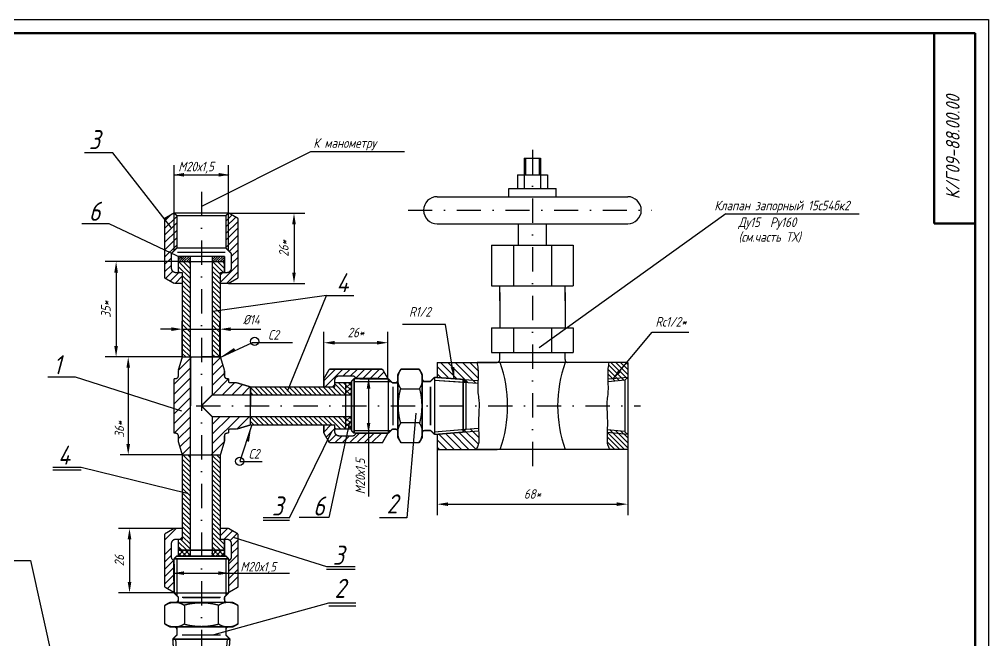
# Model space of a CAD drawing. Header units: inches. Extents: x 1065 to 7392, y 1020 to 3127.
# Drawn here: x 5587.4 to 5943.5, y 2898.3 to 3126.5 of the extents above; entities that cross this region are included whole.
import ezdxf
from ezdxf.enums import TextEntityAlignment as Align

# ---------------------------------------------------------------- set-up
doc = ezdxf.new("R2010")
doc.units = ezdxf.units.IN
doc.header["$LTSCALE"] = 0.7
doc.header["$MEASUREMENT"] = 0
doc.linetypes.add('DASHDOT', pattern=[25.4, 12.7, -6.35, 0, -6.35])
doc.styles.add('ROMANC', font='romanc', dxfattribs={"width": 0.8, "oblique": 15, "height": 3.5})
doc.styles.get("Standard").update_dxf_attribs({"font": 'romand.shx', "width": 0.8, "oblique": 15, "height": 3.5})
doc.dimstyles.get("Standard").update_dxf_attribs({"dimtxt": 3.5, "dimasz": 4, "dimexe": 4, "dimexo": 0, "dimgap": 2, "dimtad": 1, "dimdec": 0, "dimdsep": 46, "dimtxsty": 'Standard', "dimcen": 0.09, "dimadec": 0, "dimazin": 0, "dimtfac": 1, "dimtdec": 0, "dimtmove": 0, "dimatfit": 3, "dimfxl": 0, "dimtolj": 1, "dimtzin": 0, "dimlwd": 25, "dimlwe": 25, "dimarcsym": 0})

# ---------------------------------------------------------------- blocks, each defined once
blk = doc.blocks.new('*X140')
at = {"color": 0}
for p, q in [((659.41, 734.85), (661.46, 736.89)), ((659.41, 736.65), (659.66, 736.89)), ((661.53, 734), (659.41, 736.12)), ((659.41, 733.05), (661.53, 735.17)), ((661.35, 732.39), (659.41, 734.32)), ((661.53, 735.79), (660.44, 736.89)), ((659.55, 732.39), (659.41, 732.52)), ((660.55, 732.39), (661.53, 733.38))]:
    blk.add_line(p, q, dxfattribs=at)
blk = doc.blocks.new('*D271')
at = {"color": 0, "lineweight": 25}
for p, q in [((5664.53, 3055.31), (5692.32, 3055.31)), ((5688.32, 3051.31), (5688.32, 3033.54)), ((5664.28, 3029.54), (5692.32, 3029.54))]:
    blk.add_line(p, q, dxfattribs=at)
for points in [[(5687.65, 3051.31), (5688.98, 3051.31), (5688.32, 3055.31)], [(5687.65, 3033.54), (5688.98, 3033.54), (5688.32, 3029.54)]]:
    blk.add_solid(points, dxfattribs=at)
at = {"layer": 'DEFPOINTS', "color": 0, "lineweight": 25}
for p in [(5664.53, 3055.31), (5664.28, 3029.54), (5688.32, 3029.54)]:
    blk.add_point(p, dxfattribs=at)
at = {"color": 0, "lineweight": 25, "insert": (5684.57, 3042.42), "char_height": 3.5, "attachment_point": 5, "rotation": 90}
blk.add_mtext('\\A1;26*', dxfattribs=at)
blk = doc.blocks.new('*D272')
at = {"color": 0, "lineweight": 25}
for p, q in [((5645.78, 3037.54), (5618.95, 3037.54)), ((5622.95, 3033.54), (5622.95, 3006.54)), ((5647.28, 3002.54), (5618.95, 3002.54))]:
    blk.add_line(p, q, dxfattribs=at)
for points in [[(5622.28, 3033.54), (5623.61, 3033.54), (5622.95, 3037.54)], [(5622.28, 3006.54), (5623.61, 3006.54), (5622.95, 3002.54)]]:
    blk.add_solid(points, dxfattribs=at)
at = {"layer": 'DEFPOINTS', "color": 0, "lineweight": 25}
for p in [(5645.78, 3037.54), (5622.95, 3002.54), (5647.28, 3002.54)]:
    blk.add_point(p, dxfattribs=at)
at = {"color": 0, "lineweight": 25, "insert": (5619.2, 3020.04), "char_height": 3.5, "attachment_point": 5, "rotation": 90}
blk.add_mtext('\\A1;35*', dxfattribs=at)
blk = doc.blocks.new('*D290')
at = {"color": 0, "lineweight": 25}
for p, q in [((5699.28, 2993.77), (5699.28, 3011.75)), ((5722.83, 2994.54), (5722.83, 3011.75)), ((5703.28, 3007.75), (5718.83, 3007.75))]:
    blk.add_line(p, q, dxfattribs=at)
for points in [[(5703.28, 3008.42), (5703.28, 3007.08), (5699.28, 3007.75)], [(5718.83, 3008.42), (5718.83, 3007.08), (5722.83, 3007.75)]]:
    blk.add_solid(points, dxfattribs=at)
at = {"layer": 'DEFPOINTS', "color": 0, "lineweight": 25}
for p in [(5722.83, 3007.75), (5699.28, 2993.77), (5722.83, 2994.54)]:
    blk.add_point(p, dxfattribs=at)
at = {"color": 0, "lineweight": 25, "insert": (5711.06, 3011.5), "char_height": 3.5, "attachment_point": 5}
blk.add_mtext('\\A1;26*', dxfattribs=at)
blk = doc.blocks.new('*D291')
at = {"color": 0, "lineweight": 25}
for p, q in [((5740.93, 2968.54), (5740.93, 2944.44)), ((5810.93, 2968.54), (5810.93, 2944.44)), ((5744.93, 2948.44), (5806.93, 2948.44))]:
    blk.add_line(p, q, dxfattribs=at)
for points in [[(5744.93, 2949.1), (5744.93, 2947.77), (5740.93, 2948.44)], [(5806.93, 2949.1), (5806.93, 2947.77), (5810.93, 2948.44)]]:
    blk.add_solid(points, dxfattribs=at)
at = {"layer": 'DEFPOINTS', "color": 0, "lineweight": 25}
for p in [(5740.93, 2968.54), (5810.93, 2968.54), (5810.93, 2948.44)]:
    blk.add_point(p, dxfattribs=at)
at = {"color": 0, "lineweight": 25, "insert": (5775.93, 2952.19), "char_height": 3.5, "attachment_point": 5}
blk.add_mtext('\\A1;68*', dxfattribs=at)
blk = doc.blocks.new('*D293')
at = {"color": 0, "lineweight": 25}
for p, q in [((5644.28, 2939.54), (5623.88, 2939.54)), ((5627.88, 2935.54), (5627.88, 2919.85)), ((5644.28, 2915.85), (5623.88, 2915.85))]:
    blk.add_line(p, q, dxfattribs=at)
for points in [[(5627.21, 2935.54), (5628.55, 2935.54), (5627.88, 2939.54)], [(5627.21, 2919.85), (5628.55, 2919.85), (5627.88, 2915.85)]]:
    blk.add_solid(points, dxfattribs=at)
at = {"layer": 'DEFPOINTS', "color": 0, "lineweight": 25}
for p in [(5644.28, 2939.54), (5627.88, 2915.85), (5644.28, 2915.85)]:
    blk.add_point(p, dxfattribs=at)
at = {"color": 0, "lineweight": 25, "insert": (5624.13, 2927.69), "char_height": 3.5, "attachment_point": 5, "rotation": 90}
blk.add_mtext('\\A1;26', dxfattribs=at)

msp = doc.modelspace()

# ---------------------------------------------------------------- hatches: boundary and pattern name
at = {"lineweight": 25}
h = msp.add_hatch(dxfattribs=at)
h.set_pattern_fill('ANSI31', color=256, scale=5, style=0)
h.set_pattern_definition([(45, (3974.8758, 2140.5866), (-0.44194174, 0.44194174), [])])
h.paths.add_polyline_path([(5650.28, 3039.54), (5645.78, 3039.54), (5645.78, 3037.54), (5650.28, 3037.54)])
h.paths.add_polyline_path([(5662.78, 3039.54), (5658.28, 3039.54), (5658.28, 3037.54), (5662.78, 3037.54)])
h = msp.add_hatch(dxfattribs=at)
h.set_pattern_fill('ANSI31', color=256, scale=10, angle=90, style=0)
h.set_pattern_definition([(135, (4460.159, 2083.8112), (-0.8838835, -0.8838835), [])])
h.paths.add_polyline_path([(5650.28, 2966.54), (5647.28, 2966.54), (5647.28, 2935.54), (5645.78, 2935.54), (5645.78, 2932.31), (5646.56, 2931.54), (5650.28, 2931.54)])
h.paths.add_polyline_path([(5658.28, 2931.54), (5662.78, 2931.54), (5662.78, 2935.07), (5662.31, 2935.54), (5661.28, 2935.54), (5661.28, 2966.54), (5658.28, 2966.54)])

# ---------------------------------------------------------------- linework, layer by layer
for p, q in [((5349.54, 3126.54), (5943.54, 3126.54)), ((5943.54, 3126.54), (5943.54, 2285.54)), ((5654.4, 3057.96), (5694.47, 3077.98)), ((5694.47, 3077.98), (5728.97, 3077.98)), ((5772.93, 3075.55), (5778.93, 3075.55)), ((5772.93, 3075.55), (5772.93, 3064.41)), ((5773.43, 3075.55), (5773.43, 3069.41)), ((5778.43, 3075.55), (5778.43, 3069.41)), ((5778.93, 3075.55), (5778.93, 3064.41)), ((5770.43, 3069.41), (5781.43, 3069.41)), ((5770.43, 3069.41), (5770.43, 3064.41)), ((5781.43, 3069.41), (5781.43, 3064.41)), ((5767.26, 3064.41), (5784.6, 3064.41)), ((5767.26, 3061.41), (5767.26, 3064.41)), ((5784.6, 3061.41), (5784.6, 3064.41)), ((5740.95, 3061.41), (5810.92, 3061.41)), ((5846.97, 3055.12), (5895.99, 3055.12)), ((5644.28, 3042.7), (5644.28, 3049.5)), ((5644.28, 3042.72), (5644.28, 3049.5)), ((5644.28, 3041.55), (5644.28, 3049.5)), ((5664.28, 3042.72), (5664.28, 3049.5)), ((5664.28, 3041.58), (5664.28, 3049.5)), ((5740.95, 3051.41), (5810.92, 3051.41)), ((5770.8, 3043.63), (5770.8, 3051.41)), ((5781.06, 3043.63), (5781.06, 3051.41)), ((5760.93, 3043.63), (5790.93, 3043.63)), ((5760.93, 3028.63), (5790.93, 3028.63)), ((5763.93, 3023.18), (5763.93, 3028.63)), ((5787.93, 3023.18), (5787.93, 3028.63)), ((5763.93, 3026.22), (5763.93, 3013.18)), ((5787.93, 3026.22), (5787.93, 3013.18)), ((5743.95, 3014.41), (5728.21, 3014.41)), ((5747.22, 2994.53), (5743.95, 3014.41)), ((5760.93, 3013.18), (5790.93, 3013.18)), ((5805.57, 2994.53), (5819.9, 3011.58)), ((5819.9, 3011.58), (5833.45, 3011.58)), ((5661.38, 3002.48), (5673.04, 3007.87)), ((5673.04, 3007.87), (5687.81, 3007.87)), ((5647.28, 3002.54), (5654.28, 3002.54)), ((5647.28, 3002.54), (5661.28, 3002.54)), ((5650.28, 3002.54), (5650.28, 2984.54)), ((5661.28, 3002.54), (5654.28, 3002.54)), ((5760.93, 3004.18), (5790.93, 3004.18)), ((5763.93, 3001.54), (5763.93, 3004.18)), ((5787.93, 3001.54), (5787.93, 3004.18)), ((5740.93, 3000.54), (5762.93, 3000.54)), ((5810.93, 3000.54), (5755.56, 3000.54)), ((5726.47, 2996.13), (5726.47, 2984.54)), ((5735.47, 2984.54), (5735.47, 2996.13)), ((5738.47, 2993.54), (5739.99, 2995.06)), ((5672.28, 2991.54), (5672.28, 2984.54)), ((5710.4, 2994.56), (5709.4, 2993.56)), ((5709.4, 2993.56), (5709.4, 2975.55)), ((5709.4, 2993.56), (5709.4, 2975.55)), ((5709.4, 2993.56), (5709.4, 2975.55)), ((5709.4, 2993.56), (5709.4, 2975.55)), ((5709.4, 2993.56), (5709.4, 2975.55)), ((5709.47, 2993.56), (5709.47, 2975.55)), ((5709.47, 2993.56), (5709.47, 2975.55)), ((5709.47, 2993.56), (5709.47, 2975.55)), ((5709.47, 2993.56), (5709.47, 2975.55)), ((5709.47, 2993.56), (5709.47, 2975.55)), ((5709.47, 2993.56), (5709.47, 2975.55)), ((5709.47, 2993.56), (5709.47, 2975.55)), ((5710.4, 2993.54), (5722.97, 2993.54)), ((5711.47, 2993.54), (5723.97, 2993.54)), ((5712.47, 2994.54), (5722.97, 2994.54)), ((5724.47, 2993.04), (5722.97, 2994.54)), ((5722.97, 2994.54), (5722.97, 2974.54)), ((5723.97, 2993.54), (5723.97, 2993.49)), ((5723.97, 2993.54), (5723.97, 2993.49)), ((5724.47, 2993.04), (5726.47, 2993.04)), ((5735.47, 2993.54), (5738.47, 2993.54)), ((5738.47, 2993.54), (5738.47, 2993.48)), ((5739.84, 2994.05), (5755.83, 2992.92)), ((5739.89, 2994.05), (5751.37, 2993.24)), ((5740.93, 2994.98), (5755.92, 2993.92)), ((5750.44, 2994.3), (5751.37, 2993.24)), ((5751.47, 2993.12), (5751.47, 2976.14)), ((5810.94, 2995.04), (5803.62, 2994.34)), ((5809.93, 2993.94), (5803.74, 2993.35)), ((5810.93, 2995.04), (5809.93, 2994.04)), ((5809.93, 2994.04), (5809.93, 2974.99)), ((5724.64, 2991.17), (5724.64, 2977.7)), ((5644.28, 2974.54), (5644.28, 2984.54)), ((5672.28, 2977.54), (5672.28, 2984.54)), ((5726.47, 2972.94), (5726.47, 2984.54)), ((5735.47, 2984.54), (5735.47, 2972.94)), ((5672.66, 2977.24), (5668.37, 2964.19)), ((5710.4, 2974.55), (5709.4, 2975.55)), ((5710.4, 2975.54), (5723.97, 2975.54)), ((5711.47, 2975.54), (5722.97, 2975.54)), ((5711.48, 2975.54), (5723.97, 2975.54)), ((5712.47, 2974.54), (5722.97, 2974.54)), ((5724.47, 2976.04), (5722.97, 2974.54)), ((5723.97, 2975.54), (5723.97, 2975.58)), ((5724.47, 2976.04), (5726.47, 2976.04)), ((5726.47, 2974.75), (5726.47, 2975.04)), ((5735.47, 2975.54), (5738.47, 2975.54)), ((5735.47, 2972.94), (5735.47, 2974.75)), ((5738.47, 2975.54), (5739.99, 2974.01)), ((5739.83, 2975.03), (5756.03, 2976.39)), ((5739.88, 2975.03), (5751.34, 2975.99)), ((5740.93, 2974.12), (5756.15, 2975.39)), ((5750.43, 2974.91), (5751.34, 2975.99)), ((5810.93, 2974.04), (5803.39, 2974.79)), ((5809.93, 2975.14), (5803.42, 2975.79)), ((5810.93, 2974.04), (5809.93, 2975.04)), ((5740.93, 2968.54), (5763, 2968.54)), ((5810.93, 2968.54), (5755.18, 2968.54)), ((5647.28, 2966.54), (5661.28, 2966.54)), ((5668.39, 2964.16), (5676.61, 2964.16)), ((5532.46, 2927.71), (5591.46, 2927.71)), ((5644.26, 2928.42), (5645.26, 2929.42)), ((5645.26, 2929.42), (5663.27, 2929.42)), ((5645.26, 2929.42), (5663.27, 2929.42)), ((5645.26, 2929.42), (5663.27, 2929.42)), ((5645.26, 2929.42), (5663.27, 2929.42)), ((5645.26, 2929.42), (5663.27, 2929.42)), ((5645.26, 2929.35), (5663.27, 2929.35)), ((5645.26, 2929.35), (5663.27, 2929.35)), ((5645.26, 2929.35), (5663.27, 2929.35)), ((5645.26, 2929.35), (5663.27, 2929.35)), ((5645.26, 2929.35), (5663.27, 2929.35)), ((5645.26, 2929.35), (5663.27, 2929.35)), ((5645.26, 2929.35), (5663.27, 2929.35)), ((5645.28, 2928.42), (5645.28, 2915.85)), ((5664.27, 2928.42), (5663.27, 2929.42)), ((5663.28, 2928.42), (5663.28, 2914.85)), ((5644.28, 2926.35), (5644.28, 2915.85)), ((5645.28, 2927.35), (5645.28, 2914.85)), ((5663.28, 2927.35), (5663.28, 2915.85)), ((5663.28, 2927.34), (5663.28, 2914.85)), ((5664.28, 2926.35), (5664.28, 2915.85)), ((5645.78, 2914.35), (5644.28, 2915.85)), ((5644.28, 2915.85), (5664.27, 2915.85)), ((5645.28, 2914.85), (5645.33, 2914.85)), ((5645.28, 2914.85), (5645.33, 2914.85)), ((5645.78, 2914.35), (5645.78, 2912.35)), ((5647.65, 2914.18), (5661.12, 2914.18)), ((5662.78, 2914.35), (5664.28, 2915.85)), ((5662.78, 2914.35), (5662.78, 2912.35)), ((5663.28, 2914.85), (5663.24, 2914.85)), ((5642.69, 2912.35), (5654.28, 2912.35)), ((5665.88, 2912.35), (5654.28, 2912.35)), ((5664.07, 2912.35), (5663.78, 2912.35)), ((5654.28, 2903.35), (5642.69, 2903.35)), ((5645.28, 2903.35), (5645.28, 2900.35)), ((5654.28, 2903.35), (5665.88, 2903.35)), ((5663.28, 2903.35), (5663.28, 2900.35)), ((5665.88, 2903.35), (5664.07, 2903.35)), ((5645.28, 2900.35), (5643.76, 2898.83)), ((5644.77, 2898.92), (5645.9, 2882.92)), ((5645.28, 2900.35), (5645.34, 2900.35)), ((5663.79, 2898.93), (5662.43, 2882.71)), ((5663.28, 2900.35), (5664.81, 2898.83))]:
    msp.add_line(p, q)
at = {"lineweight": 50}
for p, q in [((5369.54, 3121.54), (5938.54, 3121.54)), ((5923.54, 3121.54), (5923.54, 3051.54)), ((5938.54, 3121.54), (5938.54, 2290.54)), ((5923.54, 3051.54), (5938.54, 3051.54))]:
    msp.add_line(p, q, dxfattribs=at)
at = {"lineweight": 25}
for p, q in [((5621.8, 3077.53), (5611.28, 3077.53)), ((5643.21, 3050.12), (5621.8, 3077.53)), ((5846.93, 3055.11), (5778.36, 3005.85)), ((5620.4, 3051.45), (5610.31, 3051.45)), ((5647.64, 3038.55), (5620.4, 3051.45)), ((5700.25, 3025.11), (5658.46, 3019.24)), ((5685.93, 2989.91), (5700.25, 3025.11)), ((5700.25, 3025.11), (5710.34, 3025.11)), ((5608.09, 2995.1), (5597.91, 2995.1)), ((5647.06, 2982.6), (5608.09, 2995.1)), ((5733.09, 2981.9), (5729.81, 2943.42)), ((5708.7, 2978.57), (5701.17, 2943.56)), ((5686.61, 2943.42), (5702.21, 2975.2)), ((5610.13, 2961.96), (5599.66, 2961.96)), ((5610.13, 2960.96), (5599.66, 2960.96)), ((5649.09, 2952.37), (5610.13, 2961.96)), ((5686.61, 2943.42), (5676.98, 2943.42)), ((5686.61, 2942.42), (5676.98, 2942.42)), ((5701.17, 2943.56), (5690.27, 2943.56)), ((5729.81, 2943.42), (5719.71, 2943.42)), ((5665.98, 2936.32), (5700.3, 2925.57)), ((5591.46, 2927.71), (5605.47, 2864.94)), ((5700.3, 2925.57), (5710.76, 2925.57)), ((5700.3, 2924.57), (5710.76, 2924.57)), ((5659, 2900.52), (5701.17, 2912.14)), ((5701.17, 2912.14), (5711.06, 2912.14)), ((5701.17, 2911.14), (5711.06, 2911.14))]:
    msp.add_line(p, q, dxfattribs=at)
at = {"linetype": 'DASHDOT'}
for p, q in [((5775.93, 3078.62), (5775.93, 2959.69)), ((5654.28, 3063.17), (5654.28, 2616.23)), ((5730.23, 3056.41), (5819.85, 3056.41)), ((5652.4, 2984.54), (5815.66, 2984.54))]:
    msp.add_line(p, q, dxfattribs=at)
at = {"color": 0, "linetype": 'ByBlock'}
for p, q in [((5644.28, 3049.5), (5644.28, 3072.99)), ((5664.28, 3049.5), (5664.28, 3072.99)), ((5644.28, 3069.44), (5664.28, 3069.44)), ((5644.28, 3041.55), (5644.28, 3048.97)), ((5647.28, 3001.89), (5647.28, 3015.73)), ((5661.09, 3002.54), (5661.09, 3015.73)), ((5643.28, 3012.73), (5639.28, 3012.73)), ((5647.28, 3012.73), (5661.09, 3012.73)), ((5665.09, 3012.73), (5669.09, 3012.73)), ((5669.09, 3012.73), (5676.12, 3012.73)), ((5647.28, 3002.54), (5624.41, 3002.54)), ((5627.41, 2998.54), (5627.41, 2970.54)), ((5711.08, 2994.79), (5718.71, 2994.79)), ((5715.71, 2994.79), (5715.71, 2974.54)), ((5711.29, 2974.54), (5718.71, 2974.54)), ((5715.71, 2974.54), (5715.71, 2951.24)), ((5647.28, 2966.54), (5624.41, 2966.54)), ((5644.03, 2927.74), (5644.03, 2920.11)), ((5664.28, 2927.52), (5664.28, 2920.11)), ((5644.03, 2923.11), (5664.28, 2923.11)), ((5664.28, 2923.11), (5686.64, 2923.11))]:
    msp.add_line(p, q, dxfattribs=at)
at = {"color": 0}
for p, q in [((5640.78, 3052.44), (5643.12, 3054.78)), ((5640.78, 3049.67), (5645.28, 3054.17)), ((5640.78, 3053.16), (5641.43, 3053.8)), ((5663.28, 3052.41), (5665.43, 3054.56)), ((5663.28, 3050.32), (5666.9, 3053.94)), ((5663.28, 3047.84), (5667.78, 3052.34)), ((5664.28, 3055.11), (5664.5, 3055.33)), ((5640.78, 3047.29), (5645.28, 3051.79)), ((5640.78, 3044.52), (5645.28, 3049.02)), ((5663.28, 3045.47), (5667.78, 3049.97)), ((5640.78, 3041.82), (5645.28, 3046.32)), ((5663.28, 3042.77), (5667.78, 3047.27)), ((5640.78, 3039.13), (5645.28, 3043.63)), ((5664.54, 3041.33), (5667.78, 3044.58)), ((5665.28, 3039.38), (5667.78, 3041.88)), ((5640.78, 3036.44), (5643.28, 3038.94)), ((5665.28, 3036.69), (5667.78, 3039.19)), ((5640.78, 3033.74), (5643.28, 3036.24)), ((5645.78, 3035.8), (5650.28, 3031.3)), ((5645.84, 3037.54), (5650.28, 3033.1)), ((5647.64, 3037.54), (5650.28, 3034.89)), ((5649.44, 3037.54), (5650.28, 3036.69)), ((5658.28, 3035.87), (5661.28, 3032.87)), ((5658.42, 3037.54), (5662.42, 3033.54)), ((5660.21, 3037.54), (5662.78, 3034.97)), ((5661.28, 3029.99), (5667.78, 3036.49)), ((5662.01, 3037.54), (5662.78, 3036.76)), ((5641.11, 3031.37), (5643.75, 3034.01)), ((5642.82, 3030.39), (5645.97, 3033.54)), ((5644.66, 3029.54), (5647.28, 3032.16)), ((5645.78, 3034.01), (5646.25, 3033.54)), ((5647.28, 3032.51), (5650.28, 3029.51)), ((5647.28, 3030.71), (5650.28, 3027.71)), ((5658.28, 3034.08), (5661.28, 3031.08)), ((5658.28, 3032.28), (5661.28, 3029.28)), ((5661.28, 3032.69), (5662.13, 3033.54)), ((5663.52, 3029.54), (5667.78, 3033.8)), ((5647.28, 3028.91), (5650.28, 3025.91)), ((5647.28, 3027.12), (5650.28, 3024.12)), ((5658.28, 3030.49), (5661.28, 3027.49)), ((5658.28, 3028.69), (5661.28, 3025.69)), ((5647.28, 3025.32), (5650.28, 3022.32)), ((5658.28, 3026.89), (5661.28, 3023.89)), ((5658.28, 3025.1), (5661.28, 3022.1)), ((5647.28, 3023.53), (5650.28, 3020.53)), ((5647.28, 3021.73), (5650.28, 3018.73)), ((5658.28, 3023.3), (5661.28, 3020.3)), ((5658.28, 3021.51), (5661.28, 3018.51)), ((5647.28, 3019.93), (5650.28, 3016.93)), ((5647.28, 3018.14), (5650.28, 3015.14)), ((5658.28, 3019.71), (5661.28, 3016.71)), ((5658.28, 3017.91), (5661.28, 3014.91)), ((5647.28, 3016.34), (5650.28, 3013.34)), ((5647.28, 3014.55), (5650.28, 3011.55)), ((5658.28, 3016.12), (5661.28, 3013.12)), ((5658.28, 3014.32), (5661.28, 3011.32)), ((5647.28, 3012.75), (5650.28, 3009.75)), ((5647.28, 3010.95), (5650.28, 3007.95)), ((5658.28, 3012.53), (5661.28, 3009.53)), ((5658.28, 3010.73), (5661.28, 3007.73)), ((5647.28, 3009.16), (5650.28, 3006.16)), ((5647.28, 3007.36), (5650.28, 3004.36)), ((5658.28, 3008.93), (5661.28, 3005.93)), ((5658.28, 3007.14), (5661.28, 3004.14)), ((5645.79, 2997.57), (5650.76, 3002.54)), ((5647.28, 3005.57), (5650.28, 3002.57)), ((5647.28, 3003.77), (5648.52, 3002.54)), ((5658.28, 3005.34), (5661.09, 3002.54)), ((5658.28, 3003.55), (5659.29, 3002.54)), ((5658.28, 2999.28), (5661.34, 3002.34)), ((5658.28, 2995.69), (5662.17, 2999.58)), ((5744.92, 2995.04), (5740.93, 2999.02)), ((5748.19, 2994.46), (5742.11, 3000.54)), ((5752.17, 2993.18), (5744.81, 3000.54)), ((5755.06, 2992.97), (5747.5, 3000.54)), ((5755.96, 2994.77), (5750.2, 3000.54)), ((5755.96, 2997.47), (5752.89, 3000.54)), ((5809.57, 2993.9), (5803.85, 2999.62)), ((5810.58, 2994.68), (5804.73, 3000.54)), ((5810.93, 2996.13), (5806.53, 3000.54)), ((5810.93, 2997.93), (5808.32, 3000.54)), ((5810.93, 2999.72), (5810.12, 3000.54)), ((5644.28, 2992.47), (5650.28, 2998.47)), ((5658.28, 2992.1), (5662.78, 2996.6)), ((5699.28, 2993.77), (5703.55, 2998.04)), ((5699.74, 2991.54), (5706.24, 2998.04)), ((5706.44, 2995.54), (5708.94, 2998.04)), ((5709.13, 2995.54), (5711.63, 2998.04)), ((5711.08, 2994.79), (5714.32, 2998.04)), ((5713.52, 2994.54), (5717.02, 2998.04)), ((5716.21, 2994.54), (5719.71, 2998.04)), ((5718.9, 2994.54), (5721.39, 2997.03)), ((5742.23, 2995.04), (5740.93, 2996.33)), ((5806.29, 2993.59), (5803.57, 2996.31)), ((5807.93, 2993.75), (5803.64, 2998.03)), ((5644.28, 2988.87), (5650.28, 2994.87)), ((5658.31, 2988.54), (5664.28, 2994.51)), ((5661.9, 2988.54), (5666.4, 2993.04)), ((5665.5, 2988.54), (5669.37, 2992.41)), ((5669.09, 2988.54), (5672.13, 2991.58)), ((5676.88, 2988.54), (5673.88, 2991.54)), ((5678.68, 2988.54), (5675.68, 2991.54)), ((5680.48, 2988.54), (5677.48, 2991.54)), ((5682.27, 2988.54), (5679.27, 2991.54)), ((5684.07, 2988.54), (5681.07, 2991.54)), ((5685.86, 2988.54), (5682.86, 2991.54)), ((5687.66, 2988.54), (5684.66, 2991.54)), ((5689.46, 2988.54), (5686.46, 2991.54)), ((5691.25, 2988.54), (5688.25, 2991.54)), ((5693.05, 2988.54), (5690.05, 2991.54)), ((5694.84, 2988.54), (5691.84, 2991.54)), ((5696.64, 2988.54), (5693.64, 2991.54)), ((5698.44, 2988.54), (5695.44, 2991.54)), ((5700.23, 2988.54), (5697.23, 2991.54)), ((5702.03, 2988.54), (5699.03, 2991.54)), ((5703.83, 2988.54), (5700.83, 2991.54)), ((5702.44, 2991.54), (5703.28, 2992.38)), ((5705.62, 2988.54), (5702.62, 2991.54)), ((5707.28, 2988.67), (5703.28, 2992.67)), ((5707.28, 2990.47), (5704.71, 2993.04)), ((5707.28, 2992.26), (5706.51, 2993.04)), ((5718.91, 2994.54), (5719.12, 2994.76)), ((5644.28, 2985.28), (5650.28, 2991.28)), ((5675.09, 2988.54), (5672.28, 2991.34)), ((5673.29, 2988.54), (5672.28, 2989.55)), ((5644.28, 2981.69), (5650.28, 2987.69)), ((5644.28, 2978.1), (5650.28, 2984.1)), ((5671.86, 2980.54), (5672.28, 2980.95)), ((5644.31, 2974.54), (5650.28, 2980.51)), ((5658.28, 2970.55), (5668.27, 2980.54)), ((5658.28, 2977.73), (5661.09, 2980.54)), ((5658.28, 2974.14), (5664.68, 2980.54)), ((5667.4, 2976.07), (5671.86, 2980.54)), ((5673.52, 2977.54), (5672.28, 2978.77)), ((5675.31, 2977.54), (5672.31, 2980.54)), ((5677.11, 2977.54), (5674.11, 2980.54)), ((5678.9, 2977.54), (5675.9, 2980.54)), ((5680.7, 2977.54), (5677.7, 2980.54)), ((5682.5, 2977.54), (5679.5, 2980.54)), ((5684.29, 2977.54), (5681.29, 2980.54)), ((5686.09, 2977.54), (5683.09, 2980.54)), ((5687.88, 2977.54), (5684.88, 2980.54)), ((5689.68, 2977.54), (5686.68, 2980.54)), ((5691.48, 2977.54), (5688.48, 2980.54)), ((5693.27, 2977.54), (5690.27, 2980.54)), ((5695.07, 2977.54), (5692.07, 2980.54)), ((5696.86, 2977.54), (5693.86, 2980.54)), ((5698.66, 2977.54), (5695.66, 2980.54)), ((5700.46, 2977.54), (5697.46, 2980.54)), ((5702.25, 2977.54), (5699.25, 2980.54)), ((5699.28, 2974.91), (5701.91, 2977.54)), ((5705.55, 2976.04), (5701.05, 2980.54)), ((5707.28, 2976.1), (5702.84, 2980.54)), ((5707.28, 2977.89), (5704.64, 2980.54)), ((5707.28, 2979.69), (5706.44, 2980.54)), ((5645.78, 2972.41), (5650.28, 2976.91)), ((5700.13, 2973.07), (5703.28, 2976.22)), ((5701.12, 2971.36), (5703.76, 2974)), ((5703.75, 2976.04), (5703.28, 2976.51)), ((5708.88, 2971.04), (5712.38, 2974.54)), ((5711.57, 2971.04), (5715.07, 2974.54)), ((5714.26, 2971.04), (5717.76, 2974.54)), ((5716.96, 2971.04), (5720.46, 2974.54)), ((5747.17, 2968.54), (5741.67, 2974.04)), ((5749.87, 2968.54), (5744.37, 2974.04)), ((5752.56, 2968.54), (5746.51, 2974.59)), ((5755.21, 2968.58), (5749, 2974.79)), ((5756.05, 2970.43), (5750.56, 2975.93)), ((5756.22, 2972.96), (5753.04, 2976.14)), ((5809.79, 2968.54), (5803.38, 2974.95)), ((5810.93, 2969.19), (5804.43, 2975.69)), ((5810.93, 2970.98), (5806.43, 2975.49)), ((5810.93, 2972.78), (5808.42, 2975.29)), ((5646.41, 2969.45), (5650.28, 2973.32)), ((5658.28, 2966.95), (5662.75, 2971.42)), ((5703.49, 2971.04), (5705.99, 2973.54)), ((5706.18, 2971.04), (5708.68, 2973.54)), ((5744.48, 2968.54), (5740.93, 2972.08)), ((5808, 2968.54), (5803.33, 2973.2)), ((5806.2, 2968.54), (5803.34, 2971.39)), ((5647.24, 2966.69), (5650.28, 2969.73)), ((5657.86, 2966.54), (5658.28, 2966.95)), ((5741.79, 2968.54), (5740.93, 2969.39)), ((5804.4, 2968.54), (5804.33, 2968.61)), ((5645.05, 2939.54), (5640.78, 2935.27)), ((5663.91, 2939.54), (5661.28, 2936.91)), ((5665.75, 2938.68), (5662.6, 2935.54)), ((5647.28, 2936.38), (5646.44, 2935.54)), ((5662.78, 2935.07), (5662.31, 2935.54)), ((5667.46, 2937.7), (5664.82, 2935.06)), ((5667.78, 2935.33), (5665.28, 2932.83)), ((5643.28, 2932.38), (5640.78, 2929.88)), ((5646.56, 2931.54), (5645.78, 2932.31)), ((5667.78, 2932.64), (5665.28, 2930.14)), ((5643.28, 2929.69), (5640.78, 2927.19)), ((5644.03, 2927.74), (5640.78, 2924.5)), ((5667.78, 2929.94), (5664.28, 2926.44)), ((5644.28, 2925.3), (5640.78, 2921.8)), ((5667.78, 2927.25), (5664.28, 2923.75)), ((5667.78, 2924.55), (5664.28, 2921.05)), ((5644.28, 2922.61), (5640.78, 2919.11)), ((5667.78, 2921.86), (5664.28, 2918.36)), ((5644.28, 2919.92), (5641.79, 2917.43)), ((5644.28, 2919.91), (5644.06, 2919.69))]:
    msp.add_line(p, q, dxfattribs=at)
at = {"linetype": 'Continuous'}
for p, q in [((5760.93, 3043.63), (5760.93, 3028.63)), ((5768.93, 3043.63), (5768.93, 3028.63)), ((5782.93, 3043.63), (5782.93, 3028.63)), ((5790.93, 3043.63), (5790.93, 3028.63)), ((5760.93, 3013.18), (5760.93, 3004.18)), ((5768.93, 3013.18), (5768.93, 3004.18)), ((5782.93, 3013.18), (5782.93, 3004.18)), ((5790.93, 3013.18), (5790.93, 3004.18)), ((5740.93, 3000.54), (5740.93, 2995.04)), ((5810.93, 3000.54), (5810.93, 2968.54)), ((5810.93, 3000.54), (5810.93, 2968.54)), ((5735.47, 2996.13), (5735.47, 2984.54)), ((5710.4, 2994.56), (5710.4, 2974.54)), ((5750.47, 2994.3), (5750.47, 2984.54)), ((5750.47, 2994.27), (5750.47, 2974.92)), ((5735.47, 2972.94), (5735.47, 2984.54)), ((5750.47, 2974.92), (5750.47, 2984.54)), ((5740.93, 2974.04), (5740.93, 2968.54)), ((5644.26, 2928.42), (5664.28, 2928.42)), ((5642.69, 2903.35), (5654.28, 2903.35)), ((5665.88, 2903.35), (5654.28, 2903.35))]:
    msp.add_line(p, q, dxfattribs=at)
at = {"const_width": 0.5}
for points in [[(5644.43, 3055.54), (5640.78, 3053.43)], [(5644.28, 3055.45), (5664.28, 3055.45)], [(5644.28, 3055.45), (5645.28, 3054.45)], [(5664.28, 3055.45), (5663.28, 3054.45)], [(5664.13, 3055.54), (5667.78, 3053.43)], [(5640.78, 3031.56), (5640.78, 3053.43)], [(5645.28, 3054.45), (5663.28, 3054.45)], [(5645.28, 3042.55), (5645.28, 3054.45)], [(5663.28, 3042.55), (5663.28, 3054.45)], [(5667.78, 3031.56), (5667.78, 3053.43)], [(5643.58, 3040.84), (5645.28, 3042.55)], [(5645.28, 3042.55), (5663.32, 3042.55)], [(5664.99, 3040.87), (5663.28, 3042.58)], [(5643.28, 3035.14), (5643.28, 3040.17)], [(5645.4, 3040.99), (5663.12, 3040.99)], [(5662.78, 3039.54), (5645.78, 3039.54)], [(5645.78, 3033.54), (5645.78, 3039.54)], [(5662.78, 3037.54), (5645.78, 3037.54)], [(5650.28, 3002.54), (5650.28, 3039.54)], [(5658.28, 3002.54), (5658.28, 3039.54)], [(5662.78, 3033.54), (5662.78, 3039.54)], [(5665.28, 3035.14), (5665.28, 3040.17)], [(5644.29, 3029.54), (5640.78, 3031.56)], [(5647.28, 3033.54), (5644.88, 3033.54)], [(5647.28, 3033.54), (5645.78, 3033.54)], [(5647.28, 3002.54), (5647.28, 3033.65)], [(5661.28, 3002.54), (5661.28, 3033.65)], [(5663.68, 3033.54), (5661.28, 3033.54)], [(5662.78, 3033.54), (5661.28, 3033.54)], [(5664.28, 3029.54), (5667.78, 3031.56)], [(5647.28, 3029.54), (5644.29, 3029.54)], [(5664.28, 3029.54), (5661.28, 3029.54)], [(5647.28, 3002.54), (5645.78, 2997.54)], [(5647.28, 3002.54), (5661.28, 3002.54)], [(5647.28, 3002.54), (5661.28, 3002.54)], [(5647.28, 3002.54), (5661.28, 3002.54)], [(5647.28, 3002.54), (5661.28, 3002.54)], [(5647.28, 3002.54), (5661.28, 3002.54)], [(5661.28, 3002.54), (5647.28, 3002.54)], [(5650.28, 2966.54), (5650.28, 3002.54)], [(5658.28, 3002.54), (5658.28, 2988.54)], [(5661.28, 3002.54), (5662.78, 2997.54)], [(5645.78, 2997.54), (5645.78, 2995.54)], [(5662.78, 2997.54), (5662.78, 2995.54)], [(5699.28, 2994.54), (5701.3, 2998.04)], [(5701.3, 2998.04), (5720.81, 2998.04)], [(5704.88, 2995.54), (5709.91, 2995.54)], [(5710.62, 2995.24), (5711.33, 2994.54)], [(5722.92, 2994.39), (5720.81, 2998.04)], [(5726.47, 2996.13), (5727.57, 2998.04)], [(5726.47, 2984.54), (5726.47, 2996.13)], [(5727.57, 2998.04), (5734.37, 2998.04)], [(5735.47, 2996.13), (5734.37, 2998.04)], [(5735.47, 2996.13), (5735.47, 2984.54)], [(5738.61, 2993.68), (5739.97, 2995.04)], [(5739.97, 2995.04), (5750.47, 2994.3)], [(5739.97, 2995.04), (5739.97, 2984.54)], [(5644.28, 2994.54), (5644.28, 2974.54)], [(5644.28, 2994.54), (5644.78, 2994.54)], [(5663.78, 2994.54), (5664.28, 2994.54)], [(5664.28, 2994.54), (5664.28, 2993.54)], [(5664.78, 2993.04), (5667.28, 2993.04)], [(5672.28, 2991.54), (5667.28, 2993.04)], [(5672.28, 2991.54), (5672.28, 2977.54)], [(5672.28, 2991.54), (5703.4, 2991.54)], [(5672.28, 2991.54), (5672.28, 2977.54)], [(5699.28, 2994.54), (5699.28, 2991.54)], [(5703.28, 2993.94), (5703.28, 2991.54)], [(5703.28, 2993.04), (5709.4, 2993.04)], [(5703.28, 2993.04), (5703.28, 2991.54)], [(5707.28, 2993.04), (5707.28, 2976.04)], [(5710.38, 2994.54), (5709.4, 2993.56)], [(5709.4, 2993.56), (5709.4, 2975.55)], [(5710.4, 2994.54), (5722.97, 2994.54)], [(5724.32, 2993.18), (5722.97, 2994.54)], [(5722.97, 2994.54), (5722.97, 2984.54)], [(5724.64, 2991.65), (5724.64, 2984.54)], [(5724.67, 2993.04), (5725.47, 2993.04)], [(5736.47, 2993.54), (5738.26, 2993.54)], [(5738.47, 2991.65), (5738.47, 2984.54)], [(5750.44, 2994.3), (5751.47, 2993.12)], [(5750.47, 2994.3), (5750.47, 2984.55)], [(5751.47, 2993.12), (5751.47, 2976.14)], [(5658.28, 2988.54), (5654.28, 2984.54)], [(5658.28, 2988.54), (5672.28, 2988.54)], [(5672.28, 2988.54), (5709.4, 2988.54)], [(5727.42, 2990.72), (5734.52, 2990.72)], [(5654.28, 2984.54), (5658.28, 2980.54)], [(5722.97, 2974.54), (5722.97, 2984.54)], [(5724.64, 2977.42), (5724.64, 2984.54)], [(5726.47, 2984.54), (5726.47, 2972.94)], [(5735.47, 2972.94), (5735.47, 2984.54)], [(5738.47, 2977.42), (5738.47, 2984.54)], [(5739.97, 2974.04), (5739.97, 2984.54)], [(5750.47, 2974.92), (5750.47, 2984.53)], [(5658.28, 2966.54), (5658.28, 2980.54)], [(5658.28, 2980.54), (5672.28, 2980.54)], [(5672.28, 2977.54), (5667.28, 2976.04)], [(5672.28, 2980.54), (5709.4, 2980.54)], [(5672.28, 2977.54), (5703.4, 2977.54)], [(5699.28, 2977.54), (5699.28, 2974.55)], [(5703.28, 2977.54), (5703.28, 2976.04)], [(5703.28, 2977.54), (5703.28, 2975.14)], [(5727.42, 2978.35), (5734.52, 2978.35)], [(5644.28, 2974.54), (5644.78, 2974.54)], [(5645.78, 2971.54), (5645.78, 2973.54)], [(5662.78, 2971.54), (5662.78, 2973.54)], [(5663.78, 2974.54), (5664.28, 2974.54)], [(5664.28, 2974.54), (5664.28, 2975.54)], [(5664.78, 2976.04), (5667.28, 2976.04)], [(5699.28, 2974.55), (5701.31, 2971.04)], [(5703.28, 2976.04), (5709.4, 2976.04)], [(5704.88, 2973.54), (5709.91, 2973.54)], [(5710.4, 2974.55), (5709.4, 2975.55)], [(5710.38, 2974.54), (5709.4, 2975.51)], [(5710.4, 2974.54), (5722.97, 2974.54)], [(5710.59, 2973.83), (5711.29, 2974.54)], [(5712.44, 2974.54), (5722.97, 2974.54)], [(5722.92, 2974.69), (5720.81, 2971.04)], [(5724.32, 2975.89), (5722.97, 2974.54)], [(5724.32, 2975.89), (5722.97, 2974.54)], [(5724.67, 2976.04), (5725.47, 2976.04)], [(5724.67, 2976.04), (5725.47, 2976.04)], [(5726.47, 2972.94), (5726.47, 2975.04)], [(5735.47, 2974.75), (5735.47, 2972.94)], [(5736.47, 2975.54), (5738.26, 2975.54)], [(5736.47, 2975.54), (5738.26, 2975.54)], [(5738.61, 2975.39), (5739.97, 2974.04)], [(5738.61, 2975.39), (5739.97, 2974.04)], [(5739.97, 2974.04), (5750.47, 2974.92)], [(5750.43, 2974.91), (5751.47, 2976.14)], [(5750.43, 2974.91), (5751.34, 2975.99)], [(5647.28, 2966.54), (5645.78, 2971.54)], [(5661.28, 2966.54), (5662.78, 2971.54)], [(5701.31, 2971.04), (5720.97, 2971.04)], [(5726.47, 2972.94), (5727.57, 2971.04)], [(5726.47, 2972.94), (5727.57, 2971.04)], [(5727.57, 2971.04), (5734.37, 2971.04)], [(5727.57, 2971.04), (5734.37, 2971.04)], [(5735.47, 2972.94), (5734.37, 2971.04)], [(5735.47, 2972.94), (5734.37, 2971.04)], [(5647.28, 2966.54), (5661.28, 2966.54)], [(5647.28, 2966.54), (5647.28, 2935.42)], [(5650.28, 2966.54), (5650.28, 2929.42)], [(5658.28, 2966.54), (5658.28, 2929.42)], [(5661.28, 2966.54), (5661.28, 2935.42)], [(5644.28, 2939.54), (5640.78, 2937.52)], [(5644.28, 2939.54), (5647.28, 2939.54)], [(5661.28, 2939.54), (5664.27, 2939.54)], [(5664.27, 2939.54), (5667.78, 2937.51)], [(5640.78, 2937.52), (5640.78, 2918.01)], [(5644.88, 2935.54), (5647.28, 2935.54)], [(5645.78, 2935.54), (5645.78, 2929.42)], [(5645.78, 2935.54), (5647.28, 2935.54)], [(5661.28, 2935.54), (5662.78, 2935.54)], [(5661.28, 2935.54), (5663.68, 2935.54)], [(5662.78, 2935.54), (5662.78, 2929.42)], [(5667.78, 2937.51), (5667.78, 2917.85)], [(5643.28, 2933.94), (5643.28, 2928.9)], [(5645.78, 2931.54), (5662.78, 2931.54)], [(5665.28, 2933.94), (5665.28, 2928.9)], [(5643.58, 2928.2), (5644.28, 2927.49)], [(5644.28, 2928.44), (5645.26, 2929.42)], [(5644.28, 2928.42), (5644.28, 2915.85)], [(5645.26, 2929.42), (5663.27, 2929.42)], [(5664.27, 2928.42), (5663.27, 2929.42)], [(5664.28, 2928.44), (5663.3, 2929.42)], [(5664.28, 2928.42), (5664.28, 2915.85)], [(5664.99, 2928.23), (5664.28, 2927.52)], [(5664.28, 2926.37), (5664.28, 2915.85)], [(5644.43, 2915.9), (5640.78, 2918.01)], [(5664.13, 2915.9), (5667.78, 2918.01)], [(5645.64, 2914.5), (5644.28, 2915.85)], [(5644.28, 2915.85), (5654.28, 2915.85)], [(5645.78, 2914.14), (5645.78, 2913.35)], [(5647.17, 2914.18), (5654.28, 2914.18)], [(5664.28, 2915.85), (5654.28, 2915.85)], [(5661.4, 2914.18), (5654.28, 2914.18)], [(5662.78, 2914.14), (5662.78, 2913.35)], [(5662.78, 2914.14), (5662.78, 2913.35)], [(5662.93, 2914.5), (5664.28, 2915.85)], [(5662.93, 2914.5), (5664.28, 2915.85)], [(5642.69, 2912.35), (5640.78, 2911.25)], [(5640.78, 2911.25), (5640.78, 2904.45)], [(5654.28, 2912.35), (5642.69, 2912.35)], [(5648.1, 2911.4), (5648.1, 2904.3)], [(5654.28, 2912.35), (5665.88, 2912.35)], [(5660.47, 2911.4), (5660.47, 2904.3)], [(5665.88, 2912.35), (5663.78, 2912.35)], [(5665.88, 2912.35), (5667.78, 2911.25)], [(5665.88, 2912.35), (5667.78, 2911.25)], [(5667.78, 2911.25), (5667.78, 2904.45)], [(5667.78, 2911.25), (5667.78, 2904.45)], [(5642.69, 2903.35), (5640.78, 2904.45)], [(5642.69, 2903.35), (5654.28, 2903.35)], [(5645.28, 2902.35), (5645.28, 2900.56)], [(5665.88, 2903.35), (5654.28, 2903.35)], [(5663.28, 2902.35), (5663.28, 2900.56)], [(5663.28, 2902.35), (5663.28, 2900.56)], [(5664.07, 2903.35), (5665.88, 2903.35)], [(5665.88, 2903.35), (5667.78, 2904.45)], [(5665.88, 2903.35), (5667.78, 2904.45)], [(5643.77, 2898.85), (5644.52, 2888.35)], [(5645.14, 2900.21), (5643.78, 2898.85)], [(5643.78, 2898.85), (5654.28, 2898.85)], [(5647.17, 2900.35), (5654.28, 2900.35)], [(5661.4, 2900.35), (5654.28, 2900.35)], [(5664.78, 2898.85), (5654.28, 2898.85)], [(5663.43, 2900.21), (5664.78, 2898.85)], [(5663.43, 2900.21), (5664.78, 2898.85)], [(5664.78, 2898.85), (5663.9, 2888.35)]]:
    msp.add_lwpolyline(points, dxfattribs=at)
for points in [[(5643.28, 3040.17, -0.198912), (5643.58, 3040.87, -0.198912)], [(5664.99, 3040.87, -0.198912), (5665.28, 3040.17, -0.198912)], [(5644.88, 3033.54, -0.414214), (5643.28, 3035.14, -0.414214)], [(5665.28, 3035.14, -0.414214), (5663.68, 3033.54, -0.414214)], [(5644.78, 2994.54, 0.414214), (5645.78, 2995.54, 0.414214)], [(5662.78, 2995.54, 0.414214), (5663.78, 2994.54, 0.414214)], [(5704.88, 2995.54, 0.414214), (5703.28, 2993.94, 0.414214)], [(5710.62, 2995.24, 0.198912), (5709.91, 2995.54, 0.198912)], [(5727.71, 2998.04, 0.337742), (5727.63, 2990.72, 0.337742)], [(5734.31, 2990.72, 0.337742), (5734.22, 2998.04, 0.337742)], [(5664.28, 2993.54, 0.414214), (5664.78, 2993.04, 0.414214)], [(5724.32, 2993.18, 0.198912), (5724.67, 2993.04, 0.198912)], [(5725.47, 2993.04, 0.414214), (5726.47, 2994.04, 0.414214)], [(5735.47, 2994.54, 0.414214), (5736.47, 2993.54, 0.414214)], [(5738.26, 2993.54, 0.198912), (5738.61, 2993.68, 0.198912)], [(5727.42, 2990.72, 0.065251), (5726.61, 2984.54, 0.065251)], [(5735.33, 2984.54, 0.065251), (5734.52, 2990.72, 0.065251)], [(5727.42, 2978.35, -0.065251), (5726.61, 2984.54, -0.065251)], [(5735.33, 2984.54, -0.065251), (5734.52, 2978.35, -0.065251)], [(5727.71, 2971.04, -0.337742), (5727.63, 2978.35, -0.337742)], [(5734.31, 2978.35, -0.337742), (5734.22, 2971.04, -0.337742)], [(5645.78, 2973.54, 0.414214), (5644.78, 2974.54, 0.414214)], [(5663.78, 2974.54, 0.414214), (5662.78, 2973.54, 0.414214)], [(5664.78, 2976.04, 0.414214), (5664.28, 2975.54, 0.414214)], [(5703.28, 2975.14, 0.414214), (5704.88, 2973.54, 0.414214)], [(5709.91, 2973.54, 0.198912), (5710.62, 2973.83, 0.198912)], [(5724.32, 2975.89, -0.198912), (5724.67, 2976.04, -0.198912)], [(5724.67, 2976.04, 0.198912), (5724.32, 2975.89, 0.198912)], [(5725.47, 2976.04, -0.414214), (5726.47, 2975.04, -0.414214)], [(5726.47, 2975.04, 0.414214), (5725.47, 2976.04, 0.414214)], [(5735.47, 2974.54, -0.414214), (5736.47, 2975.54, -0.414214)], [(5736.47, 2975.54, 0.414214), (5735.47, 2974.54, 0.414214)], [(5738.26, 2975.54, -0.198912), (5738.61, 2975.39, -0.198912)], [(5738.61, 2975.39, 0.198912), (5738.26, 2975.54, 0.198912)], [(5643.28, 2933.94, -0.414214), (5644.88, 2935.54, -0.414214)], [(5663.68, 2935.54, -0.414214), (5665.28, 2933.94, -0.414214)], [(5643.58, 2928.2, -0.198912), (5643.28, 2928.9, -0.198912)], [(5665.28, 2928.9, -0.198912), (5664.99, 2928.2, -0.198912)], [(5645.78, 2913.35, -0.414214), (5644.78, 2912.35, -0.414214)], [(5645.64, 2914.5, -0.198912), (5645.78, 2914.14, -0.198912)], [(5662.93, 2914.5, 0.198912), (5662.78, 2914.14, 0.198912)], [(5662.78, 2914.14, -0.198912), (5662.93, 2914.5, -0.198912)], [(5662.78, 2913.35, 0.414214), (5663.78, 2912.35, 0.414214)], [(5663.78, 2912.35, -0.414214), (5662.78, 2913.35, -0.414214)], [(5640.78, 2911.11, -0.337742), (5648.1, 2911.19, -0.337742)], [(5648.1, 2911.4, -0.065251), (5654.28, 2912.21, -0.065251)], [(5660.47, 2911.4, 0.065251), (5654.28, 2912.21, 0.065251)], [(5667.78, 2911.11, 0.337742), (5660.47, 2911.19, 0.337742)], [(5648.1, 2904.51, -0.337742), (5640.78, 2904.6, -0.337742)], [(5644.28, 2903.35, -0.414214), (5645.28, 2902.35, -0.414214)], [(5654.28, 2903.49, -0.065251), (5648.1, 2904.3, -0.065251)], [(5654.28, 2903.49, 0.065251), (5660.47, 2904.3, 0.065251)], [(5660.47, 2904.51, 0.337742), (5667.78, 2904.6, 0.337742)], [(5664.28, 2903.35, 0.414214), (5663.28, 2902.35, 0.414214)], [(5663.28, 2902.35, -0.414214), (5664.28, 2903.35, -0.414214)], [(5645.28, 2900.56, -0.198912), (5645.14, 2900.21, -0.198912)], [(5663.28, 2900.56, 0.198912), (5663.43, 2900.21, 0.198912)], [(5663.43, 2900.21, -0.198912), (5663.28, 2900.56, -0.198912)]]:
    msp.add_lwpolyline(points, format="xyb", dxfattribs=at)
for points, format in [([(5661.38, 3002.48, 0, 1, 0), (5666.51, 3005.39, 1, 1, 0)], "xyseb"), ([(5755.56, 3000.54, -0.010158), (5755.88, 2998.3, -0.030036), (5755.98, 2996.68, -0.013798), (5755.86, 2992.33, 0.026226), (5755.86, 2990.04, 0.02831), (5756.15, 2987.34, -0.037565), (5756.34, 2985.3, -0.018986), (5756.29, 2983.29, 0.008915), (5756.1, 2979.02, 0.019358), (5756.14, 2975.62, -0.01613), (5756.22, 2971.55, -0.103314), (5755.84, 2969.87, -0.018147), (5755.18, 2968.54)], "xyb"), ([(5803.99, 3000.54, 0.010158), (5803.67, 2998.3, 0.030036), (5803.57, 2996.68, 0.013798), (5803.69, 2992.33, -0.026226), (5803.69, 2990.04, -0.02831), (5803.4, 2987.34, 0.037565), (5803.22, 2985.3, 0.018986), (5803.27, 2983.29, -0.008915), (5803.45, 2979.02, -0.019358), (5803.41, 2975.62, 0.01613), (5803.34, 2971.55, 0.103314), (5803.71, 2969.87, 0.018147), (5804.37, 2968.54)], "xyb"), ([(5672.66, 2977.24, 0, 1, 0), (5671.29, 2971.5, 1, 1, 0)], "xyseb")]:
    msp.add_lwpolyline(points, format=format)
at = {"linetype": 'Continuous', "const_width": 0.5}
for points in [[(5710.4, 2994.54), (5710.4, 2984.55)], [(5710.4, 2974.54), (5710.4, 2984.53)], [(5644.28, 2928.42), (5654.27, 2928.42)], [(5664.28, 2928.42), (5654.29, 2928.42)]]:
    msp.add_lwpolyline(points, dxfattribs=at)
for centre in [(5673.85, 3008.24), (5668.37, 2964.19)]:
    msp.add_circle(centre, 1.5)
for centre, radius, start, end in [((5740.95, 3056.41), 5, 90, 270), ((5810.92, 3056.41), 5, 270, 90), ((5762.93, 3001.54), 1, 270, 0), ((5719.43, 2984.54), 47.39, 340.267, 19.733), ((5832.57, 2984.54), 47.39, 160.267, 199.733), ((5788.93, 3001.54), 1, 180, 270), ((5729.47, 2974.75), 6.03, 321.9873, 0), ((5664.07, 2909.35), 6.03, 270, 308.0127)]:
    msp.add_arc(centre, radius, start, end)
at = {"color": 0, "linetype": 'ByBlock'}
for points in [[(5647.95, 3070.11), (5647.95, 3068.77), (5643.95, 3069.44)], [(5660.62, 3070.11), (5660.62, 3068.77), (5664.62, 3069.44)], [(5643.28, 3013.4), (5643.28, 3012.06), (5647.28, 3012.73)], [(5665.09, 3013.4), (5665.09, 3012.06), (5661.09, 3012.73)], [(5626.74, 2998.54), (5628.07, 2998.54), (5627.41, 3002.54)], [(5715.05, 2990.93), (5716.38, 2990.93), (5715.71, 2994.93)], [(5715.05, 2978.31), (5716.38, 2978.31), (5715.71, 2974.31)], [(5626.74, 2970.54), (5628.07, 2970.54), (5627.41, 2966.54)], [(5647.89, 2923.77), (5647.89, 2922.44), (5643.89, 2923.11)], [(5660.51, 2923.77), (5660.51, 2922.44), (5664.51, 2923.11)]]:
    msp.add_solid(points, dxfattribs=at)
for points in [[(5747.22, 2998.87), (5745.9, 2998.65), (5747.21, 2994.81)], [(5808.62, 2997.11), (5807.6, 2997.96), (5805.53, 2994.47)]]:
    msp.add_solid(points)
at = {"layer": 'DEFPOINTS', "color": 0, "linetype": 'ByBlock'}
for p in [(5775.93, 3075.55), (5664.28, 3062.01), (5735.95, 3056.41), (5815.92, 3056.41), (5644.28, 3055.45), (5654.28, 3055.45), (5664.28, 3055.45), (5644.28, 3045.97), (5644.28, 3041.55), (5664.54, 3041.33), (5661.09, 3012.73), (5647.28, 3002.54), (5647.28, 3002.54), (5647.28, 3002.54), (5647.28, 3002.54), (5647.28, 3002.54), (5650.28, 3002.54), (5650.28, 3002.54), (5658.28, 3002.54), (5658.28, 3002.54), (5661.09, 3002.54), (5661.28, 3002.54), (5661.28, 3002.54), (5661.28, 3002.54), (5661.28, 3002.54), (5647.28, 3001.89), (5645.79, 2997.57), (5645.79, 2997.57), (5662.78, 2997.54), (5663.14, 2994.77), (5664.28, 2994.51), (5664.47, 2993.15), (5664.78, 2993.54), (5667.28, 2993.04), (5672.28, 2991.54), (5709.4, 2993.56), (5709.4, 2993.56), (5711.08, 2994.79), (5726.47, 2993.69), (5735.47, 2993.69), (5750.37, 2993.31), (5751.37, 2993.24), (5751.37, 2993.24), (5672.28, 2988.54), (5644.28, 2984.54), (5710.2, 2984.54), (5710.2, 2984.54), (5672.28, 2980.54), (5672.28, 2977.54), (5709.4, 2979.74), (5710.2, 2980.54), (5662.99, 2974.15), (5664.28, 2974.54), (5667.4, 2976.07), (5709.4, 2975.51), (5709.4, 2975.51), (5709.41, 2975.54), (5711.29, 2974.54), (5715.71, 2974.54), (5726.47, 2975.38), (5735.47, 2975.38), (5750.35, 2975.91), (5751.34, 2975.99), (5751.34, 2975.99), (5645.78, 2971.54), (5663.78, 2973.54), (5740.93, 2968.54), (5810.93, 2968.54), (5627.41, 2966.54), (5647.28, 2966.54), (5665.04, 2966.54), (5644.03, 2927.74), (5645.26, 2929.42), (5645.26, 2929.42), (5654.28, 2928.62), (5654.28, 2928.62), (5658.28, 2928.62), (5659.08, 2929.42), (5663.28, 2929.41), (5663.3, 2929.42), (5663.3, 2929.42), (5664.28, 2927.52), (5664.28, 2923.11), (5645.13, 2912.35), (5663.44, 2912.35), (5645.13, 2903.35), (5663.44, 2903.35)]:
    msp.add_point(p, dxfattribs=at)

# ---------------------------------------------------------------- block references
for p in [(5047.87, 2256.15), (5047.87, 2243.92)]:
    msp.add_blockref('*X140', p)
at = {"xscale": -1, "rotation": 90}
for p in [(6382.67, 3590.95), (6394.9, 3590.95)]:
    msp.add_blockref('*X140', p, dxfattribs=at)

# ---------------------------------------------------------------- texts
at = {"color": 0, "linetype": 'ByBlock', "style": 'ROMANC', "oblique": 15, "width": 0.8}
msp.add_text('%%C14', height=3.5, dxfattribs=at).set_placement((5672.65, 3016.23), align=Align.MIDDLE_CENTER)
msp.add_text('36*', height=3.5, rotation=90, dxfattribs=at).set_placement((5624.17, 2975.95), align=Align.MIDDLE_CENTER)
at = {"lineweight": 35, "insert": (5927.88, 3060.46), "char_height": 5, "width": 116.2188, "attachment_point": 1, "rotation": 90}
msp.add_mtext('К/Г09-88.00.00 ', dxfattribs=at)
at = {"lineweight": 35, "char_height": 7, "width": 25.8231, "attachment_point": 1}
for s, insert in [('3', (5612.93, 3085.85)), ('6', (5612.93, 3059.54)), ('4', (5703.89, 3033.3)), ('1', (5599.85, 3003.17)), ('4', (5601.6, 2969.93)), ('3', (5680.16, 2951.27)), ('6', (5695.33, 2951.27)), ('2', (5722.37, 2952.05)), ('3', (5702.57, 2933.19)), ('2', (5703.2, 2921.02))]:
    msp.add_mtext(s, dxfattribs=dict(at, insert=insert))
at = {"lineweight": 25, "char_height": 3.5, "attachment_point": 1}
for s, insert, width in [('К манометру', (5695.41, 3082.86), 44.6012), ('М20х1,5', (5645.8, 3074.23), 35.6639), ('Клапан запорный 15с54бк2', (5842.77, 3059.91), 70.9958), ('Ду15  Ру160', (5851.62, 3053.77), 41.1648), ('(см.часть ТХ)', (5851.62, 3048.35), 43.7185), ('R1/2', (5730.61, 3020.86), 32.719), ('Rс1/2*', (5821.13, 3017.19), 32.719), ('С2', (5678.8, 3012.38), 15.4142), ('С2', (5671.64, 2968.68), 15.4142), ('М20х1,5', (5668.62, 2927.21), 35.6639)]:
    msp.add_mtext(s, dxfattribs=dict(at, insert=insert, width=width))
at = {"lineweight": 25, "insert": (5710.92, 2952.07), "char_height": 3.5, "width": 34.3225, "attachment_point": 1, "rotation": 90}
msp.add_mtext('М20х1,5', dxfattribs=at)

# ---------------------------------------------------------------- dimensions: what is measured, and where the dimension line sits
at = {"lineweight": 25}
for base, p1, p2, text, picture, middle in [((5688.32, 3029.54), (5664.53, 3055.31), (5664.28, 3029.54), '26*', '*D271', (5684.57, 3042.42)), ((5622.95, 3002.54), (5645.78, 3037.54), (5647.28, 3002.54), '35*', '*D272', (5619.2, 3020.04)), ((5627.88, 2915.85), (5644.28, 2939.54), (5644.28, 2915.85), '26', '*D293', (5624.13, 2927.69))]:
    dim = msp.add_linear_dim(base=base, p1=p1, p2=p2, angle=90, text=text, dimstyle='Standard', dxfattribs=at)
    dim.commit()
    dim.dimension.update_dxf_attribs({"geometry": picture, "text_midpoint": middle})
for base, p1, p2, text, picture, middle in [((5722.83, 3007.75), (5699.28, 2993.77), (5722.83, 2994.54), '26*', '*D290', (5711.06, 3011.5)), ((5810.93, 2948.44), (5740.93, 2968.54), (5810.93, 2968.54), '68*', '*D291', (5775.93, 2952.19))]:
    dim = msp.add_linear_dim(base=base, p1=p1, p2=p2, text=text, dimstyle='Standard', dxfattribs=at)
    dim.commit()
    dim.dimension.update_dxf_attribs({"geometry": picture, "text_midpoint": middle})

doc.saveas('drawing.dxf')
